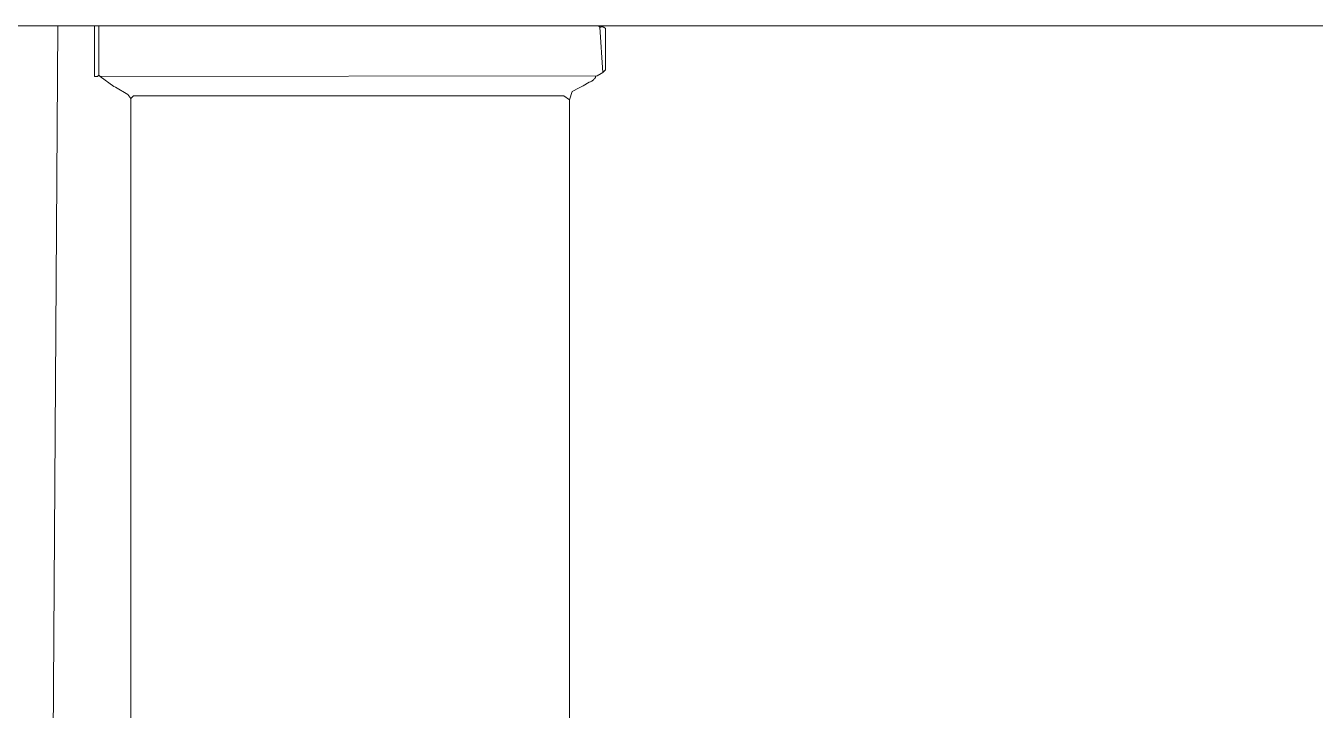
# Model space of a CAD drawing. Header units: millimetres. Extents: x 0 to 28440, y -12508 to -2066.
# Drawn here: x 15594.5 to 15688.8, y -11612.7 to -11562.7 of the extents above; entities that cross this region are included whole.
import ezdxf

# ---------------------------------------------------------------- set-up
doc = ezdxf.new("R2010")
doc.units = ezdxf.units.MM
doc.layers.add('DS-定制五金', color=2, linetype='Continuous', lineweight=13)
doc.layers.add('DS-定制柜体', color=4, linetype='Continuous', lineweight=13)

# ---------------------------------------------------------------- blocks, each defined once
blk = doc.blocks.new('LEGEND_953293f18ee7726aa09bb76cf57d91c6_3e65892476c2494f8949352c9f7041b3')
at = {"layer": 'DS-定制五金', "color": 134, "linetype": 'Continuous'}
blk.add_line((111.362, 113.713), (110.854, 35.516), dxfattribs=at)
blk = doc.blocks.new('LEGEND_d3e6bdb468ea488bd05571ffb39fac93_d3da621e1dc04da98d470efddcf8631cd9bfe25e-3045-472c-9ae9-103e1ed977b9')
at = {"layer": 'DS-定制五金', "color": 0, "linetype": 'Continuous', "flags": 128}
for points in [[(55.4, 114.5), (55, 114.8), (24, 114.8), (23.8, 114.6), (23.6, 114.9), (22.71, 115.42), (22.59, 115.48), (21.6, 116.2), (21.5, 116.3), (21.4, 116.2), (21.2, 116.2), (21.2, 119.9), (57.5, 119.9), (57.6, 119.8)], [(58, 119.7), (58, 116.7), (57.8, 116.5), (57.69, 116.42), (57.4, 116.25), (21.6, 116.2), (21.5, 116.3), (21.5, 119.9)], [(57.8, 116.5), (57.6, 119.8), (57.614, 119.807), (57.629, 119.814), (57.644, 119.819), (57.66, 119.824), (57.675, 119.828), (57.691, 119.831), (57.707, 119.834), (57.723, 119.835), (57.739, 119.836), (57.755, 119.836), (57.772, 119.835), (57.788, 119.833), (57.804, 119.83), (57.819, 119.827), (57.835, 119.822), (57.85, 119.817), (57.865, 119.811), (57.88, 119.805), (57.894, 119.797), (57.908, 119.789), (57.921, 119.78), (57.934, 119.77), (57.947, 119.76), (57.959, 119.749), (57.97, 119.738), (57.981, 119.726), (57.991, 119.713), (58, 119.7)], [(55.4, 67.7), (55.4, 114.5), (55.6, 115.1), (56.11, 115.38), (56.39, 115.52), (56.81, 115.78), (56.85, 115.794), (56.89, 115.809), (56.928, 115.827), (56.966, 115.847), (57.002, 115.868), (57.038, 115.892), (57.072, 115.917), (57.104, 115.944), (57.136, 115.973), (57.165, 116.003), (57.193, 116.035), (57.22, 116.068), (57.244, 116.103), (57.267, 116.139), (57.288, 116.176), (57.3, 116.2)], [(23.8, 114.6), (23.8, 67.6), (23.816, 67.564), (23.834, 67.53), (23.853, 67.496), (23.874, 67.464), (23.897, 67.432), (23.922, 67.402), (23.948, 67.373), (23.976, 67.346), (24.005, 67.32), (24.035, 67.295), (24.067, 67.272), (24.099, 67.251), (24.133, 67.232), (24.168, 67.214), (24.2, 67.2), (54.8, 67.2), (55.3, 67.7), (55.4, 67.7)]]:
    blk.add_lwpolyline(points, dxfattribs=at)
blk = doc.blocks.new('LEGEND_d3e6bdb468ea488bd05571ffb39fac93_d3da621e1dc04da98d470efddcf8631cea69e9b8-d82e-4533-b4b5-eace0ded3eba')
at = {"layer": 'DS-定制五金', "color": 0, "linetype": 'Continuous', "flags": 128}
for points in [[(55.4, 114.5), (55, 114.8), (24, 114.8), (23.8, 114.6), (23.6, 114.9), (22.71, 115.42), (22.59, 115.48), (21.6, 116.2), (21.5, 116.3), (21.4, 116.2), (21.2, 116.2), (21.2, 119.9), (57.5, 119.9), (57.6, 119.8)], [(58, 119.7), (58, 116.7), (57.8, 116.5), (57.69, 116.42), (57.4, 116.25), (21.6, 116.2), (21.5, 116.3), (21.5, 119.9)], [(57.8, 116.5), (57.6, 119.8), (57.614, 119.807), (57.629, 119.814), (57.644, 119.819), (57.66, 119.824), (57.675, 119.828), (57.691, 119.831), (57.707, 119.834), (57.723, 119.835), (57.739, 119.836), (57.755, 119.836), (57.772, 119.835), (57.788, 119.833), (57.804, 119.83), (57.819, 119.827), (57.835, 119.822), (57.85, 119.817), (57.865, 119.811), (57.88, 119.805), (57.894, 119.797), (57.908, 119.789), (57.921, 119.78), (57.934, 119.77), (57.947, 119.76), (57.959, 119.749), (57.97, 119.738), (57.981, 119.726), (57.991, 119.713), (58, 119.7)], [(55.4, 67.7), (55.4, 114.5), (55.6, 115.1), (56.11, 115.38), (56.39, 115.52), (56.81, 115.78), (56.85, 115.794), (56.89, 115.809), (56.928, 115.827), (56.966, 115.847), (57.002, 115.868), (57.038, 115.892), (57.072, 115.917), (57.104, 115.944), (57.136, 115.973), (57.165, 116.003), (57.193, 116.035), (57.22, 116.068), (57.244, 116.103), (57.267, 116.139), (57.288, 116.176), (57.3, 116.2)], [(23.8, 114.6), (23.8, 67.6), (23.816, 67.564), (23.834, 67.53), (23.853, 67.496), (23.874, 67.464), (23.897, 67.432), (23.922, 67.402), (23.948, 67.373), (23.976, 67.346), (24.005, 67.32), (24.035, 67.295), (24.067, 67.272), (24.099, 67.251), (24.133, 67.232), (24.168, 67.214), (24.2, 67.2), (54.8, 67.2), (55.3, 67.7), (55.4, 67.7)]]:
    blk.add_lwpolyline(points, dxfattribs=at)
blk = doc.blocks.new('LEGEND_d3e6bdb468ea488bd05571ffb39fac93_d3da621e1dc04da98d470efddcf8631c612b5041-840e-4bc0-9533-0843aa17b75d')
at = {"layer": 'DS-定制五金', "color": 0, "linetype": 'Continuous', "flags": 128}
for points in [[(55.4, 114.5), (55, 114.8), (24, 114.8), (23.8, 114.6), (23.6, 114.9), (22.71, 115.42), (22.59, 115.48), (21.6, 116.2), (21.5, 116.3), (21.4, 116.2), (21.2, 116.2), (21.2, 119.9), (57.5, 119.9), (57.6, 119.8)], [(58, 119.7), (58, 116.7), (57.8, 116.5), (57.69, 116.42), (57.4, 116.25), (21.6, 116.2), (21.5, 116.3), (21.5, 119.9)], [(57.8, 116.5), (57.6, 119.8), (57.614, 119.807), (57.629, 119.814), (57.644, 119.819), (57.66, 119.824), (57.675, 119.828), (57.691, 119.831), (57.707, 119.834), (57.723, 119.835), (57.739, 119.836), (57.755, 119.836), (57.772, 119.835), (57.788, 119.833), (57.804, 119.83), (57.819, 119.827), (57.835, 119.822), (57.85, 119.817), (57.865, 119.811), (57.88, 119.805), (57.894, 119.797), (57.908, 119.789), (57.921, 119.78), (57.934, 119.77), (57.947, 119.76), (57.959, 119.749), (57.97, 119.738), (57.981, 119.726), (57.991, 119.713), (58, 119.7)], [(55.4, 67.7), (55.4, 114.5), (55.6, 115.1), (56.11, 115.38), (56.39, 115.52), (56.81, 115.78), (56.85, 115.794), (56.89, 115.809), (56.928, 115.827), (56.966, 115.847), (57.002, 115.868), (57.038, 115.892), (57.072, 115.917), (57.104, 115.944), (57.136, 115.973), (57.165, 116.003), (57.193, 116.035), (57.22, 116.068), (57.244, 116.103), (57.267, 116.139), (57.288, 116.176), (57.3, 116.2)], [(23.8, 114.6), (23.8, 67.6), (23.816, 67.564), (23.834, 67.53), (23.853, 67.496), (23.874, 67.464), (23.897, 67.432), (23.922, 67.402), (23.948, 67.373), (23.976, 67.346), (24.005, 67.32), (24.035, 67.295), (24.067, 67.272), (24.099, 67.251), (24.133, 67.232), (24.168, 67.214), (24.2, 67.2), (54.8, 67.2), (55.3, 67.7), (55.4, 67.7)]]:
    blk.add_lwpolyline(points, dxfattribs=at)
blk = doc.blocks.new('LEGEND_d3e6bdb468ea488bd05571ffb39fac93_d3da621e1dc04da98d470efddcf8631cef36c79e-3785-4059-a6c5-cceed408b3a5')
at = {"layer": 'DS-定制五金', "color": 0, "linetype": 'Continuous', "flags": 128}
for points in [[(55.4, 114.5), (55, 114.8), (24, 114.8), (23.8, 114.6), (23.6, 114.9), (22.71, 115.42), (22.59, 115.48), (21.6, 116.2), (21.5, 116.3), (21.4, 116.2), (21.2, 116.2), (21.2, 119.9), (57.5, 119.9), (57.6, 119.8)], [(58, 119.7), (58, 116.7), (57.8, 116.5), (57.69, 116.42), (57.4, 116.25), (21.6, 116.2), (21.5, 116.3), (21.5, 119.9)], [(57.8, 116.5), (57.6, 119.8), (57.614, 119.807), (57.629, 119.814), (57.644, 119.819), (57.66, 119.824), (57.675, 119.828), (57.691, 119.831), (57.707, 119.834), (57.723, 119.835), (57.739, 119.836), (57.755, 119.836), (57.772, 119.835), (57.788, 119.833), (57.804, 119.83), (57.819, 119.827), (57.835, 119.822), (57.85, 119.817), (57.865, 119.811), (57.88, 119.805), (57.894, 119.797), (57.908, 119.789), (57.921, 119.78), (57.934, 119.77), (57.947, 119.76), (57.959, 119.749), (57.97, 119.738), (57.981, 119.726), (57.991, 119.713), (58, 119.7)], [(55.4, 67.7), (55.4, 114.5), (55.6, 115.1), (56.11, 115.38), (56.39, 115.52), (56.81, 115.78), (56.85, 115.794), (56.89, 115.809), (56.928, 115.827), (56.966, 115.847), (57.002, 115.868), (57.038, 115.892), (57.072, 115.917), (57.104, 115.944), (57.136, 115.973), (57.165, 116.003), (57.193, 116.035), (57.22, 116.068), (57.244, 116.103), (57.267, 116.139), (57.288, 116.176), (57.3, 116.2)], [(23.8, 114.6), (23.8, 67.6), (23.816, 67.564), (23.834, 67.53), (23.853, 67.496), (23.874, 67.464), (23.897, 67.432), (23.922, 67.402), (23.948, 67.373), (23.976, 67.346), (24.005, 67.32), (24.035, 67.295), (24.067, 67.272), (24.099, 67.251), (24.133, 67.232), (24.168, 67.214), (24.2, 67.2), (54.8, 67.2), (55.3, 67.7), (55.4, 67.7)]]:
    blk.add_lwpolyline(points, dxfattribs=at)
blk = doc.blocks.new('LEGEND_d3e6bdb468ea488bd05571ffb39fac93_d3da621e1dc04da98d470efddcf8631cf02dd087-63d5-4e89-8d9d-1c722d648f40')
at = {"layer": 'DS-定制五金', "color": 0, "linetype": 'Continuous', "flags": 128}
for points in [[(55.4, 114.5), (55, 114.8), (24, 114.8), (23.8, 114.6), (23.6, 114.9), (22.71, 115.42), (22.59, 115.48), (21.6, 116.2), (21.5, 116.3), (21.4, 116.2), (21.2, 116.2), (21.2, 119.9), (57.5, 119.9), (57.6, 119.8)], [(58, 119.7), (58, 116.7), (57.8, 116.5), (57.69, 116.42), (57.4, 116.25), (21.6, 116.2), (21.5, 116.3), (21.5, 119.9)], [(57.8, 116.5), (57.6, 119.8), (57.614, 119.807), (57.629, 119.814), (57.644, 119.819), (57.66, 119.824), (57.675, 119.828), (57.691, 119.831), (57.707, 119.834), (57.723, 119.835), (57.739, 119.836), (57.755, 119.836), (57.772, 119.835), (57.788, 119.833), (57.804, 119.83), (57.819, 119.827), (57.835, 119.822), (57.85, 119.817), (57.865, 119.811), (57.88, 119.805), (57.894, 119.797), (57.908, 119.789), (57.921, 119.78), (57.934, 119.77), (57.947, 119.76), (57.959, 119.749), (57.97, 119.738), (57.981, 119.726), (57.991, 119.713), (58, 119.7)], [(55.4, 67.7), (55.4, 114.5), (55.6, 115.1), (56.11, 115.38), (56.39, 115.52), (56.81, 115.78), (56.85, 115.794), (56.89, 115.809), (56.928, 115.827), (56.966, 115.847), (57.002, 115.868), (57.038, 115.892), (57.072, 115.917), (57.104, 115.944), (57.136, 115.973), (57.165, 116.003), (57.193, 116.035), (57.22, 116.068), (57.244, 116.103), (57.267, 116.139), (57.288, 116.176), (57.3, 116.2)], [(23.8, 114.6), (23.8, 67.6), (23.816, 67.564), (23.834, 67.53), (23.853, 67.496), (23.874, 67.464), (23.897, 67.432), (23.922, 67.402), (23.948, 67.373), (23.976, 67.346), (24.005, 67.32), (24.035, 67.295), (24.067, 67.272), (24.099, 67.251), (24.133, 67.232), (24.168, 67.214), (24.2, 67.2), (54.8, 67.2), (55.3, 67.7), (55.4, 67.7)]]:
    blk.add_lwpolyline(points, dxfattribs=at)
blk = doc.blocks.new('LEGEND_d3e6bdb468ea488bd05571ffb39fac93_d3da621e1dc04da98d470efddcf8631c')
at = {"layer": 'DS-定制五金', "color": 0, "linetype": 'Continuous', "flags": 128}
for points in [[(55.4, 114.5), (55, 114.8), (24, 114.8), (23.8, 114.6), (23.6, 114.9), (22.71, 115.42), (22.59, 115.48), (21.6, 116.2), (21.5, 116.3), (21.4, 116.2), (21.2, 116.2), (21.2, 119.9), (57.5, 119.9), (57.6, 119.8)], [(58, 119.7), (58, 116.7), (57.8, 116.5), (57.69, 116.42), (57.4, 116.25), (21.6, 116.2), (21.5, 116.3), (21.5, 119.9)], [(57.8, 116.5), (57.6, 119.8), (57.614, 119.807), (57.629, 119.814), (57.644, 119.819), (57.66, 119.824), (57.675, 119.828), (57.691, 119.831), (57.707, 119.834), (57.723, 119.835), (57.739, 119.836), (57.755, 119.836), (57.772, 119.835), (57.788, 119.833), (57.804, 119.83), (57.819, 119.827), (57.835, 119.822), (57.85, 119.817), (57.865, 119.811), (57.88, 119.805), (57.894, 119.797), (57.908, 119.789), (57.921, 119.78), (57.934, 119.77), (57.947, 119.76), (57.959, 119.749), (57.97, 119.738), (57.981, 119.726), (57.991, 119.713), (58, 119.7)], [(55.4, 67.7), (55.4, 114.5), (55.6, 115.1), (56.11, 115.38), (56.39, 115.52), (56.81, 115.78), (56.85, 115.794), (56.89, 115.809), (56.928, 115.827), (56.966, 115.847), (57.002, 115.868), (57.038, 115.892), (57.072, 115.917), (57.104, 115.944), (57.136, 115.973), (57.165, 116.003), (57.193, 116.035), (57.22, 116.068), (57.244, 116.103), (57.267, 116.139), (57.288, 116.176), (57.3, 116.2)], [(23.8, 114.6), (23.8, 67.6), (23.816, 67.564), (23.834, 67.53), (23.853, 67.496), (23.874, 67.464), (23.897, 67.432), (23.922, 67.402), (23.948, 67.373), (23.976, 67.346), (24.005, 67.32), (24.035, 67.295), (24.067, 67.272), (24.099, 67.251), (24.133, 67.232), (24.168, 67.214), (24.2, 67.2), (54.8, 67.2), (55.3, 67.7), (55.4, 67.7)]]:
    blk.add_lwpolyline(points, dxfattribs=at)

msp = doc.modelspace()

# ---------------------------------------------------------------- linework, layer by layer
at = {"layer": 'DS-定制柜体', "color": 255, "linetype": 'Continuous'}
msp.add_line((15528.206, -11562.736), (16156.206, -11562.736), dxfattribs=at)

# ---------------------------------------------------------------- block references
at = {"layer": 'DS-定制五金', "color": 7}
for name, p, xscale, yscale in [('LEGEND_953293f18ee7726aa09bb76cf57d91c6_3e65892476c2494f8949352c9f7041b3', (15484.491, -11680.862), 1.008793761407002, 1.038894528427849), ('LEGEND_d3e6bdb468ea488bd05571ffb39fac93_d3da621e1dc04da98d470efddcf8631cd9bfe25e-3045-472c-9ae9-103e1ed977b9', (15578.003, -11682.636), 1.015228426395939, 0.9999999389648474), ('LEGEND_d3e6bdb468ea488bd05571ffb39fac93_d3da621e1dc04da98d470efddcf8631cea69e9b8-d82e-4533-b4b5-eace0ded3eba', (15578.003, -11682.636), 1.015228426395939, 0.9999999389648474), ('LEGEND_d3e6bdb468ea488bd05571ffb39fac93_d3da621e1dc04da98d470efddcf8631c612b5041-840e-4bc0-9533-0843aa17b75d', (15578.003, -11682.636), 1.015228426395939, 0.9999999389648474), ('LEGEND_d3e6bdb468ea488bd05571ffb39fac93_d3da621e1dc04da98d470efddcf8631cef36c79e-3785-4059-a6c5-cceed408b3a5', (15578.003, -11682.636), 1.015228426395939, 0.9999999389648474), ('LEGEND_d3e6bdb468ea488bd05571ffb39fac93_d3da621e1dc04da98d470efddcf8631cf02dd087-63d5-4e89-8d9d-1c722d648f40', (15578.003, -11682.636), 1.015228426395939, 0.9999999389648474), ('LEGEND_d3e6bdb468ea488bd05571ffb39fac93_d3da621e1dc04da98d470efddcf8631c', (15578.003, -11682.636), 1.015228426395939, 0.9999999389648474)]:
    msp.add_blockref(name, p, dxfattribs=dict(at, xscale=xscale, yscale=yscale))

doc.saveas('drawing.dxf')
